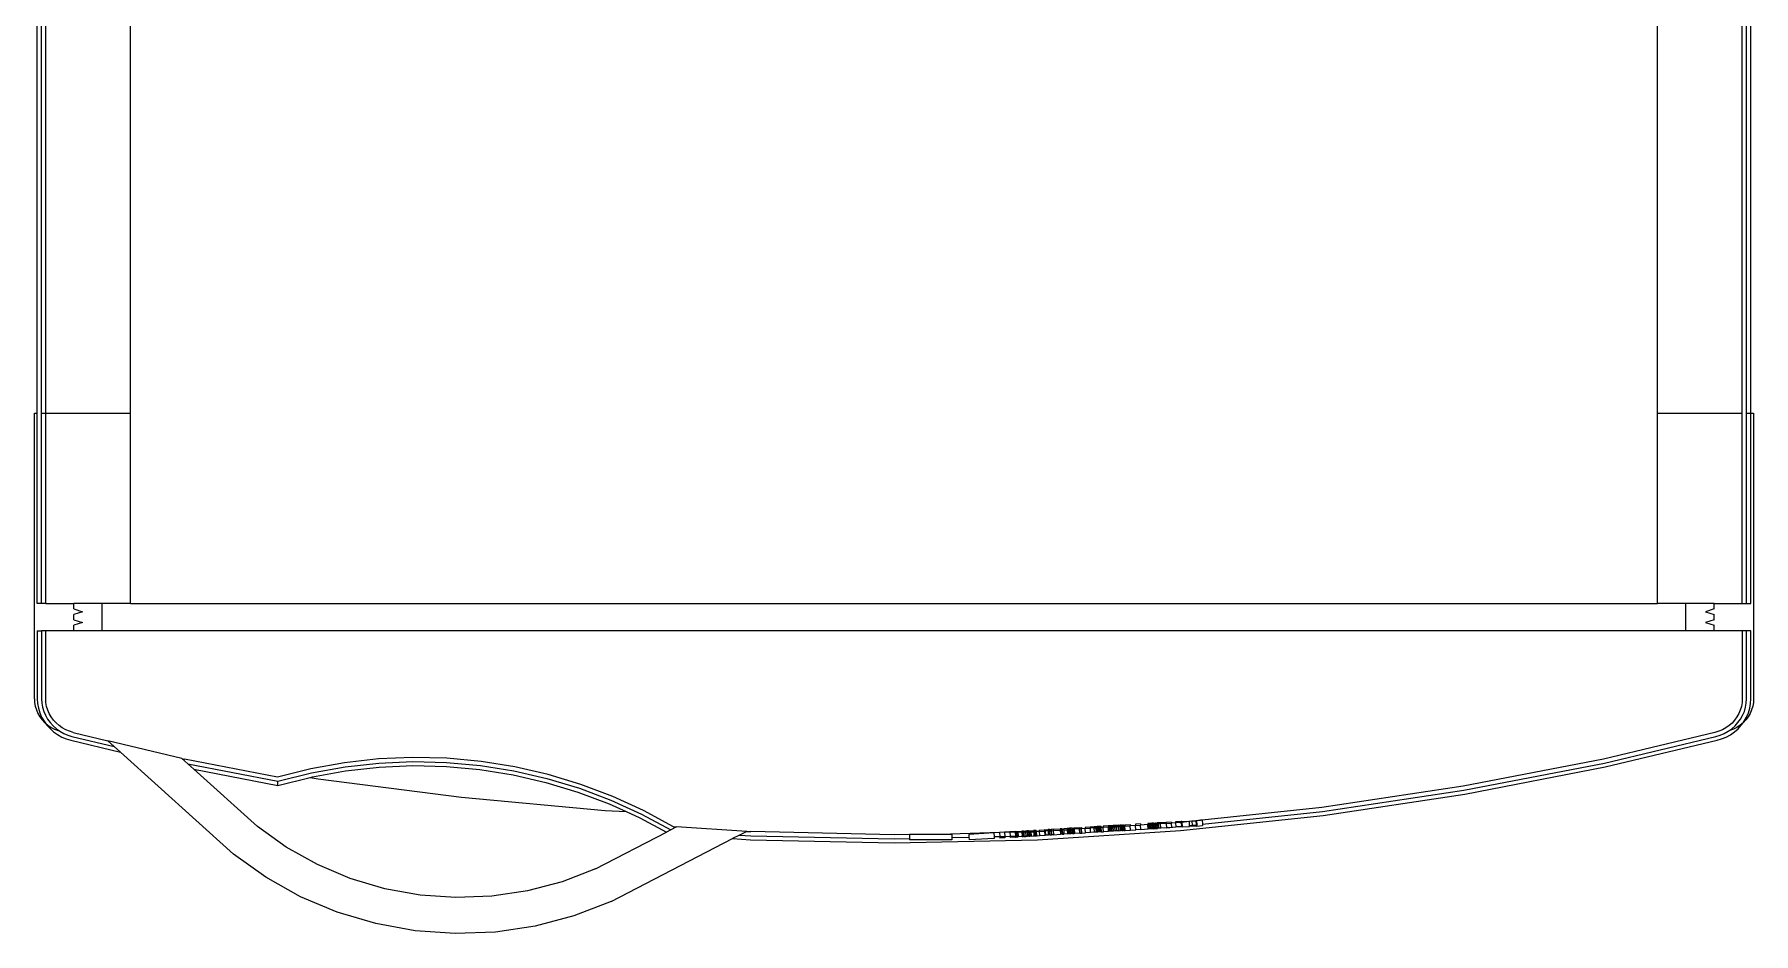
# Model space of a CAD drawing. Header units: metres. Extents: x 54.3 to 102.1, y 17 to 45.8.
# Drawn here: x 58.559 to 59.192, y 38.672 to 39.003 of the extents above; entities that cross this region are included whole.
import ezdxf

# ---------------------------------------------------------------- set-up
doc = ezdxf.new("R2010")
doc.units = ezdxf.units.M

msp = doc.modelspace()

# ---------------------------------------------------------------- linework, layer by layer
for p, q in [((58.56039, 38.86355), (58.56039, 39.28355)), ((58.56195, 38.86355), (58.56195, 39.28355)), ((58.56351, 38.86355), (58.56351, 39.28355)), ((59.18751, 38.86355), (59.18751, 39.28355)), ((59.18907, 38.86355), (59.18907, 39.28355)), ((59.19063, 38.86355), (59.19063, 39.28355)), ((58.59471, 38.86355), (58.59471, 39.19313)), ((59.15631, 38.86355), (59.15631, 39.19313)), ((58.55935, 38.86355), (58.56039, 38.86355)), ((58.55935, 38.75855), (58.55935, 38.86355)), ((58.56039, 38.79355), (58.56039, 38.86355)), ((58.56195, 38.86355), (58.56351, 38.86355)), ((58.56195, 38.79355), (58.56195, 38.86355)), ((58.56351, 38.86355), (58.59471, 38.86355)), ((58.56351, 38.79355), (58.56351, 38.86355)), ((58.59471, 38.79355), (58.59471, 38.86355)), ((59.15631, 38.86355), (59.18751, 38.86355)), ((59.15631, 38.79355), (59.15631, 38.86355)), ((59.18751, 38.79355), (59.18751, 38.86355)), ((59.18907, 38.86355), (59.19063, 38.86355)), ((59.18907, 38.79355), (59.18907, 38.86355)), ((59.19063, 38.86355), (59.19167, 38.86355)), ((59.19063, 38.79355), (59.19063, 38.86355)), ((59.19167, 38.86355), (59.19167, 38.75855)), ((58.56195, 38.79355), (58.56039, 38.79355)), ((58.56351, 38.79355), (58.56195, 38.79355)), ((58.56351, 38.79355), (58.57391, 38.79355)), ((58.57391, 38.79155), (58.57391, 38.79355)), ((58.58431, 38.79355), (58.57391, 38.79355)), ((58.59471, 38.79355), (58.58431, 38.79355)), ((58.58431, 38.78355), (58.58431, 38.79355)), ((58.59471, 38.79355), (59.15631, 38.79355)), ((59.16671, 38.79355), (59.15631, 38.79355)), ((59.16671, 38.78355), (59.16671, 38.79355)), ((59.17711, 38.79355), (59.16671, 38.79355)), ((59.17711, 38.79155), (59.17711, 38.79355)), ((59.17711, 38.79355), (59.18751, 38.79355)), ((59.18751, 38.79355), (59.18907, 38.79355)), ((59.18907, 38.79355), (59.19063, 38.79355)), ((58.57391, 38.79155), (58.57703, 38.79055)), ((58.57703, 38.79055), (58.57391, 38.78955)), ((58.57391, 38.78755), (58.57391, 38.78955)), ((58.57391, 38.78755), (58.57703, 38.78655)), ((58.57703, 38.78655), (58.57391, 38.78555)), ((59.17711, 38.79155), (59.17399, 38.79055)), ((59.17399, 38.79055), (59.17711, 38.78955)), ((59.17711, 38.78755), (59.17399, 38.78655)), ((59.17399, 38.78655), (59.17711, 38.78555)), ((59.17711, 38.78755), (59.17711, 38.78955)), ((58.56039, 38.78355), (58.56039, 38.75845)), ((58.56039, 38.78355), (58.56195, 38.78355)), ((58.56195, 38.78355), (58.56195, 38.7585)), ((58.56351, 38.78355), (58.56195, 38.78355)), ((58.56351, 38.75855), (58.56351, 38.78355)), ((58.57391, 38.78355), (58.56351, 38.78355)), ((58.57391, 38.78355), (58.57391, 38.78555)), ((58.58431, 38.78355), (58.57391, 38.78355)), ((59.16671, 38.78355), (58.58431, 38.78355)), ((59.17711, 38.78355), (59.16671, 38.78355)), ((59.17711, 38.78355), (59.17711, 38.78555)), ((59.18751, 38.78355), (59.17711, 38.78355)), ((59.18751, 38.78355), (59.18751, 38.75855)), ((59.18907, 38.78355), (59.18751, 38.78355)), ((59.18907, 38.75851), (59.18907, 38.78355)), ((59.19063, 38.78355), (59.18907, 38.78355)), ((59.19063, 38.75846), (59.19063, 38.78355)), ((58.55935, 38.75855), (58.55943, 38.75715)), ((58.55943, 38.75715), (58.55968, 38.75577)), ((58.55968, 38.75577), (58.56008, 38.75442)), ((58.56039, 38.75845), (58.56051, 38.75678)), ((58.56051, 38.75678), (58.56082, 38.75507)), ((58.56082, 38.75507), (58.56133, 38.7534)), ((58.56195, 38.7585), (58.56206, 38.75696)), ((58.56206, 38.75696), (58.56234, 38.75541)), ((58.56234, 38.75541), (58.5628, 38.7539)), ((58.56361, 38.75714), (58.56351, 38.75855)), ((58.56386, 38.75575), (58.56361, 38.75714)), ((58.56427, 38.7544), (58.56386, 38.75575)), ((59.18718, 38.75574), (59.18678, 38.75438)), ((59.18743, 38.75714), (59.18718, 38.75574)), ((59.18751, 38.75855), (59.18743, 38.75714)), ((59.18826, 38.75389), (59.18871, 38.75541)), ((59.18871, 38.75541), (59.18898, 38.75697)), ((59.18898, 38.75697), (59.18907, 38.75851)), ((59.18974, 38.7534), (59.19023, 38.75508)), ((59.19023, 38.75508), (59.19053, 38.7568)), ((59.19053, 38.7568), (59.19063, 38.75846)), ((59.19134, 38.75577), (59.19093, 38.75442)), ((59.19159, 38.75715), (59.19134, 38.75577)), ((59.19167, 38.75855), (59.19159, 38.75715)), ((58.56008, 38.75442), (58.56065, 38.75313)), ((58.56065, 38.75313), (58.56136, 38.75191)), ((58.56133, 38.7534), (58.56202, 38.7518)), ((58.56136, 38.75191), (58.56221, 38.75077)), ((58.56202, 38.7518), (58.56289, 38.75028)), ((58.56221, 38.75077), (58.56319, 38.74974)), ((58.5628, 38.7539), (58.56343, 38.75245)), ((58.56289, 38.75028), (58.56342, 38.74954)), ((58.56319, 38.74974), (58.56342, 38.74954)), ((58.56342, 38.74954), (58.56392, 38.74886)), ((58.56342, 38.74954), (58.56428, 38.74881)), ((58.56343, 38.75245), (58.56421, 38.75107)), ((58.56392, 38.74886), (58.56511, 38.74755)), ((58.56421, 38.75107), (58.56515, 38.74978)), ((58.56484, 38.7531), (58.56427, 38.7544)), ((58.56428, 38.74881), (58.56548, 38.74801)), ((58.56554, 38.75186), (58.56484, 38.7531)), ((58.56515, 38.74978), (58.56622, 38.7486)), ((58.56638, 38.75071), (58.56554, 38.75186)), ((58.56622, 38.7486), (58.56743, 38.74753)), ((58.56734, 38.74965), (58.56638, 38.75071)), ((58.56842, 38.74869), (58.56734, 38.74965)), ((58.5696, 38.74785), (58.56842, 38.74869)), ((59.18263, 38.74865), (59.18144, 38.74782)), ((59.18372, 38.74961), (59.18263, 38.74865)), ((59.18468, 38.75067), (59.18372, 38.74961)), ((59.18553, 38.75183), (59.18468, 38.75067)), ((59.18483, 38.74856), (59.18592, 38.74975)), ((59.18623, 38.75307), (59.18553, 38.75183)), ((59.18673, 38.74881), (59.18554, 38.74801)), ((59.18592, 38.74975), (59.18685, 38.75104)), ((59.18595, 38.74751), (59.18715, 38.74882)), ((59.18678, 38.75438), (59.18623, 38.75307)), ((59.18778, 38.7497), (59.18673, 38.74881)), ((59.18685, 38.75104), (59.18764, 38.75243)), ((59.18715, 38.74882), (59.18778, 38.7497)), ((59.18764, 38.75243), (59.18826, 38.75389)), ((59.18783, 38.74974), (59.18778, 38.7497)), ((59.18881, 38.75077), (59.18783, 38.74974)), ((59.18783, 38.74974), (59.18818, 38.75025)), ((59.18818, 38.75025), (59.18905, 38.75179)), ((59.18966, 38.75191), (59.18881, 38.75077)), ((59.18905, 38.75179), (59.18974, 38.7534)), ((59.19037, 38.75313), (59.18966, 38.75191)), ((59.19093, 38.75442), (59.19037, 38.75313)), ((58.56511, 38.74755), (58.56643, 38.74637)), ((58.56548, 38.74801), (58.56676, 38.74735)), ((58.56643, 38.74637), (58.56788, 38.74534)), ((58.56676, 38.74735), (58.56811, 38.74683)), ((58.56743, 38.74753), (58.5686, 38.7467)), ((58.56788, 38.74534), (58.56944, 38.74447)), ((58.56811, 38.74683), (58.5686, 38.7467)), ((58.5686, 38.7467), (58.56874, 38.7466)), ((58.56874, 38.7466), (58.57016, 38.74581)), ((58.56944, 38.74447), (58.57109, 38.74377)), ((58.57087, 38.74715), (58.5696, 38.74785)), ((58.57016, 38.74581), (58.57165, 38.74517)), ((58.57221, 38.74657), (58.57087, 38.74715)), ((58.57109, 38.74377), (58.57275, 38.74325)), ((58.57165, 38.74517), (58.57318, 38.7447)), ((58.5736, 38.74614), (58.57221, 38.74657)), ((58.57275, 38.74325), (58.59101, 38.7389)), ((58.57318, 38.7447), (58.58868, 38.741)), ((58.5736, 38.74614), (58.58635, 38.7431)), ((58.58868, 38.741), (58.58635, 38.7431)), ((58.61362, 38.7366), (58.58635, 38.7431)), ((59.17741, 38.74614), (59.13644, 38.73638)), ((59.13679, 38.73491), (59.17783, 38.7447)), ((59.13713, 38.73345), (59.17825, 38.74325)), ((59.17882, 38.74656), (59.17741, 38.74614)), ((59.17783, 38.7447), (59.17936, 38.74515)), ((59.17825, 38.74325), (59.1799, 38.74374)), ((59.18017, 38.74712), (59.17882, 38.74656)), ((59.17936, 38.74515), (59.18087, 38.74578)), ((59.1799, 38.74374), (59.18157, 38.74443)), ((59.18144, 38.74782), (59.18017, 38.74712)), ((59.18087, 38.74578), (59.18229, 38.74656)), ((59.18157, 38.74443), (59.18314, 38.7453)), ((59.18229, 38.74656), (59.18255, 38.74674)), ((59.18255, 38.74674), (59.18362, 38.74749)), ((59.1829, 38.74683), (59.18255, 38.74674)), ((59.18425, 38.74735), (59.1829, 38.74683)), ((59.18314, 38.7453), (59.18461, 38.74633)), ((59.18362, 38.74749), (59.18483, 38.74856)), ((59.18554, 38.74801), (59.18425, 38.74735)), ((59.18461, 38.74633), (59.18595, 38.74751)), ((58.59101, 38.7389), (58.58868, 38.741)), ((58.63257, 38.70139), (58.59101, 38.7389)), ((58.61362, 38.7366), (58.61457, 38.73638)), ((58.61584, 38.7346), (58.61362, 38.7366)), ((58.64879, 38.72975), (58.61457, 38.73638)), ((58.68588, 38.7364), (58.67337, 38.73501)), ((58.69847, 38.73694), (58.68588, 38.7364)), ((58.71106, 38.73664), (58.69847, 38.73694)), ((58.72361, 38.73549), (58.71106, 38.73664)), ((59.13644, 38.73638), (59.08487, 38.72638)), ((58.61584, 38.7346), (58.64883, 38.72821)), ((58.618, 38.73265), (58.61584, 38.7346)), ((58.618, 38.73265), (58.64888, 38.72667)), ((58.6414, 38.71154), (58.618, 38.73265)), ((58.66098, 38.73279), (58.64879, 38.72975)), ((58.64883, 38.72821), (58.66132, 38.73133)), ((58.64888, 38.72667), (58.66075, 38.72963)), ((58.66075, 38.72963), (58.66166, 38.72986)), ((58.66075, 38.72963), (58.6637, 38.72914)), ((58.67337, 38.73501), (58.66098, 38.73279)), ((58.66132, 38.73133), (58.6736, 38.73353)), ((58.66166, 38.72986), (58.67383, 38.73204)), ((58.6736, 38.73353), (58.68601, 38.7349)), ((58.67383, 38.73204), (58.68613, 38.7334)), ((58.68601, 38.7349), (58.69848, 38.73544)), ((58.68613, 38.7334), (58.6985, 38.73394)), ((58.69848, 38.73544), (58.71097, 38.73514)), ((58.6985, 38.73394), (58.71088, 38.73364)), ((58.71088, 38.73364), (58.7232, 38.73251)), ((58.71097, 38.73514), (58.7234, 38.734)), ((58.7232, 38.73251), (58.73542, 38.73056)), ((58.7234, 38.734), (58.73572, 38.73203)), ((58.73603, 38.7335), (58.72361, 38.73549)), ((58.73542, 38.73056), (58.74746, 38.7278)), ((58.73572, 38.73203), (58.74787, 38.72924)), ((58.74829, 38.73069), (58.73603, 38.7335)), ((58.76031, 38.72706), (58.74829, 38.73069)), ((59.08514, 38.72491), (59.13679, 38.73491)), ((59.08542, 38.72343), (59.13713, 38.73345)), ((58.64888, 38.72667), (58.64883, 38.72821)), ((58.6637, 38.72914), (58.71638, 38.72233)), ((58.74746, 38.7278), (58.75927, 38.72423)), ((58.74787, 38.72924), (58.75979, 38.72565)), ((58.75927, 38.72423), (58.7708, 38.71988)), ((58.75979, 38.72565), (58.77142, 38.72126)), ((58.77204, 38.72264), (58.76031, 38.72706)), ((59.08487, 38.72638), (59.03289, 38.71859)), ((59.03309, 38.7171), (59.08514, 38.72491)), ((59.0333, 38.71562), (59.08542, 38.72343)), ((58.71638, 38.72233), (58.7693, 38.71745)), ((58.7693, 38.71745), (58.77705, 38.71702)), ((58.7708, 38.71988), (58.77705, 38.71702)), ((58.77142, 38.72126), (58.7827, 38.7161)), ((58.78341, 38.71744), (58.77204, 38.72264)), ((58.77705, 38.71702), (58.78198, 38.71477)), ((58.79439, 38.71149), (58.78341, 38.71744)), ((59.03289, 38.71859), (58.98887, 38.71387)), ((58.98897, 38.7124), (59.03309, 38.7171)), ((58.65201, 38.70394), (58.6414, 38.71154)), ((58.78198, 38.71477), (58.79178, 38.70946)), ((58.7827, 38.7161), (58.7934, 38.7103)), ((58.79555, 38.71141), (58.7934, 38.7103)), ((58.79439, 38.71149), (58.79555, 38.71141)), ((58.82133, 38.70977), (58.79555, 38.71141)), ((58.93402, 38.71052), (58.93663, 38.71068)), ((58.93671, 38.71069), (58.93663, 38.71068)), ((58.93663, 38.71068), (58.93667, 38.71021)), ((58.93722, 38.71072), (58.93671, 38.71069)), ((58.93671, 38.71069), (58.93674, 38.71022)), ((58.93733, 38.71072), (58.93722, 38.71072)), ((58.93722, 38.71072), (58.93725, 38.71025)), ((58.93733, 38.71072), (58.93736, 38.71026)), ((58.93915, 38.71083), (58.93789, 38.71076)), ((58.93789, 38.71076), (58.93792, 38.71029)), ((58.9392, 38.71084), (58.93915, 38.71083)), ((58.93915, 38.71083), (58.93918, 38.71037)), ((58.93936, 38.71085), (58.9392, 38.71084)), ((58.9392, 38.71084), (58.93923, 38.71038)), ((58.93963, 38.71086), (58.93936, 38.71085)), ((58.93936, 38.71085), (58.93939, 38.71039)), ((58.94001, 38.71089), (58.93963, 38.71086)), ((58.93963, 38.71086), (58.93966, 38.7104)), ((58.94047, 38.71092), (58.94001, 38.71089)), ((58.94001, 38.71089), (58.94004, 38.71043)), ((58.94103, 38.71095), (58.94047, 38.71092)), ((58.94047, 38.71092), (58.94051, 38.71046)), ((58.94103, 38.71095), (58.94128, 38.71096)), ((58.94103, 38.71095), (58.94106, 38.71049)), ((58.94128, 38.71096), (58.9415, 38.71098)), ((58.94128, 38.71096), (58.94131, 38.71051)), ((58.9415, 38.71098), (58.94167, 38.71099)), ((58.9415, 38.71098), (58.94153, 38.71052)), ((58.94182, 38.711), (58.94167, 38.71099)), ((58.94167, 38.71099), (58.9417, 38.71053)), ((58.94373, 38.71111), (58.94182, 38.711)), ((58.94182, 38.711), (58.94185, 38.71054)), ((58.94376, 38.71066), (58.94185, 38.71054)), ((58.94373, 38.71111), (58.94435, 38.71115)), ((58.94373, 38.71111), (58.94376, 38.71066)), ((58.94438, 38.7107), (58.94376, 38.71066)), ((58.94387, 38.70912), (58.94376, 38.71066)), ((58.94435, 38.71115), (58.94446, 38.71116)), ((58.94435, 38.71115), (58.94438, 38.7107)), ((58.94449, 38.71071), (58.94438, 38.7107)), ((58.94448, 38.70916), (58.94438, 38.7107)), ((58.94446, 38.71116), (58.94449, 38.71071)), ((58.94587, 38.7108), (58.94449, 38.71071)), ((58.94459, 38.70916), (58.94449, 38.71071)), ((58.94771, 38.71136), (58.94584, 38.71124)), ((58.94584, 38.71124), (58.94587, 38.7108)), ((58.94587, 38.7108), (58.94774, 38.71092)), ((58.94597, 38.70925), (58.94587, 38.7108)), ((58.94912, 38.71144), (58.94771, 38.71136)), ((58.94771, 38.71136), (58.94774, 38.71092)), ((58.94915, 38.71101), (58.94774, 38.71092)), ((58.94784, 38.70936), (58.94774, 38.71092)), ((58.94987, 38.71149), (58.94912, 38.71144)), ((58.94912, 38.71144), (58.94915, 38.71101)), ((58.94915, 38.71101), (58.9499, 38.71106)), ((58.94925, 38.70945), (58.94915, 38.71101)), ((58.95024, 38.71151), (58.94987, 38.71149)), ((58.94987, 38.71149), (58.9499, 38.71106)), ((58.9499, 38.71106), (58.95027, 38.71108)), ((58.95, 38.70949), (58.9499, 38.71106)), ((58.95062, 38.71153), (58.95024, 38.71151)), ((58.95024, 38.71151), (58.95027, 38.71108)), ((58.95027, 38.71108), (58.95065, 38.7111)), ((58.95038, 38.70952), (58.95027, 38.71108)), ((58.95097, 38.71156), (58.95062, 38.71153)), ((58.95062, 38.71153), (58.95065, 38.7111)), ((58.95065, 38.7111), (58.951, 38.71113)), ((58.95075, 38.70954), (58.95065, 38.7111)), ((58.95118, 38.71157), (58.95097, 38.71156)), ((58.95097, 38.71156), (58.951, 38.71113)), ((58.951, 38.71113), (58.95121, 38.71114)), ((58.9511, 38.70956), (58.951, 38.71113)), ((58.9514, 38.71158), (58.95118, 38.71157)), ((58.95118, 38.71157), (58.95121, 38.71114)), ((58.95121, 38.71114), (58.95143, 38.71115)), ((58.95132, 38.70957), (58.95121, 38.71114)), ((58.95163, 38.7116), (58.9514, 38.71158)), ((58.9514, 38.71158), (58.95143, 38.71115)), ((58.95143, 38.71115), (58.95166, 38.71117)), ((58.95154, 38.70959), (58.95143, 38.71115)), ((58.95173, 38.7116), (58.95163, 38.7116)), ((58.95163, 38.7116), (58.95166, 38.71117)), ((58.95166, 38.71117), (58.95175, 38.71117)), ((58.95176, 38.7096), (58.95166, 38.71117)), ((58.95173, 38.7116), (58.95175, 38.71117)), ((58.95242, 38.71122), (58.95175, 38.71117)), ((58.95186, 38.70961), (58.95175, 38.71117)), ((58.95432, 38.71176), (58.95239, 38.71164)), ((58.95239, 38.71164), (58.95242, 38.71122)), ((58.95435, 38.71134), (58.95242, 38.71122)), ((58.95252, 38.70965), (58.95242, 38.71122)), ((58.95477, 38.71179), (58.95432, 38.71176)), ((58.95432, 38.71176), (58.95435, 38.71134)), ((58.95479, 38.71137), (58.95435, 38.71134)), ((58.95435, 38.71134), (58.95455, 38.71135)), ((58.95455, 38.71135), (58.95435, 38.71134)), ((58.95445, 38.70976), (58.95435, 38.71134)), ((58.95455, 38.71135), (58.95479, 38.71137)), ((58.95479, 38.71137), (58.95455, 38.71135)), ((58.95511, 38.71181), (58.95477, 38.71179)), ((58.95477, 38.71179), (58.95479, 38.71137)), ((58.95479, 38.71137), (58.95514, 38.71139)), ((58.95479, 38.71137), (58.95514, 38.71139)), ((58.95514, 38.71139), (58.95479, 38.71137)), ((58.9549, 38.70979), (58.95479, 38.71137)), ((58.95555, 38.71184), (58.95511, 38.71181)), ((58.95511, 38.71181), (58.95514, 38.71139)), ((58.95558, 38.71142), (58.95514, 38.71139)), ((58.95514, 38.71139), (58.95558, 38.71142)), ((58.95558, 38.71142), (58.95514, 38.71139)), ((58.95524, 38.70981), (58.95514, 38.71139)), ((58.95607, 38.71187), (58.95555, 38.71184)), ((58.95555, 38.71184), (58.95558, 38.71142)), ((58.95558, 38.71142), (58.9561, 38.71145)), ((58.95558, 38.71142), (58.9561, 38.71145)), ((58.9561, 38.71145), (58.95558, 38.71142)), ((58.95568, 38.70984), (58.95558, 38.71142)), ((58.95667, 38.7119), (58.95607, 38.71187)), ((58.95607, 38.71187), (58.9561, 38.71145)), ((58.9567, 38.71149), (58.9561, 38.71145)), ((58.9561, 38.71145), (58.9567, 38.71149)), ((58.9567, 38.71149), (58.9561, 38.71145)), ((58.9562, 38.70987), (58.9561, 38.71145)), ((58.95736, 38.71195), (58.95667, 38.7119)), ((58.95667, 38.7119), (58.9567, 38.71149)), ((58.95739, 38.71153), (58.9567, 38.71149)), ((58.9567, 38.71149), (58.95739, 38.71153)), ((58.95739, 38.71153), (58.9567, 38.71149)), ((58.95681, 38.70991), (58.9567, 38.71149)), ((58.95805, 38.71199), (58.95736, 38.71195)), ((58.95736, 38.71195), (58.95739, 38.71153)), ((58.95739, 38.71153), (58.95807, 38.71158)), ((58.95739, 38.71153), (58.95807, 38.71158)), ((58.95807, 38.71158), (58.95739, 38.71153)), ((58.9575, 38.70995), (58.95739, 38.71153)), ((58.95805, 38.71199), (58.95865, 38.71202)), ((58.95805, 38.71199), (58.95807, 38.71158)), ((58.95807, 38.71158), (58.95868, 38.71162)), ((58.95807, 38.71158), (58.95868, 38.71162)), ((58.95867, 38.71162), (58.95807, 38.71158)), ((58.95818, 38.70999), (58.95807, 38.71158)), ((58.95917, 38.71206), (58.95865, 38.71202)), ((58.95865, 38.71202), (58.95868, 38.71162)), ((58.95919, 38.71165), (58.95867, 38.71162)), ((58.95868, 38.71162), (58.95919, 38.71165)), ((58.95868, 38.71162), (58.95919, 38.71165)), ((58.95878, 38.71003), (58.95868, 38.71162)), ((58.95917, 38.71206), (58.9596, 38.71208)), ((58.95917, 38.71206), (58.95919, 38.71165)), ((58.95919, 38.71165), (58.95963, 38.71168)), ((58.95919, 38.71165), (58.95963, 38.71168)), ((58.95962, 38.71168), (58.95919, 38.71165)), ((58.9593, 38.71006), (58.95919, 38.71165)), ((58.95994, 38.7121), (58.9596, 38.71208)), ((58.9596, 38.71208), (58.95963, 38.71168)), ((58.95997, 38.7117), (58.95962, 38.71168)), ((58.95963, 38.71168), (58.95997, 38.7117)), ((58.95963, 38.71168), (58.95997, 38.7117)), ((58.95973, 38.71009), (58.95963, 38.71168)), ((58.95994, 38.7121), (58.96039, 38.71213)), ((58.95994, 38.7121), (58.95997, 38.7117)), ((58.96041, 38.71173), (58.95997, 38.7117)), ((58.95997, 38.7117), (58.96022, 38.71171)), ((58.96021, 38.71171), (58.95997, 38.7117)), ((58.96008, 38.71011), (58.95997, 38.7117)), ((58.96041, 38.71173), (58.96021, 38.71171)), ((58.96022, 38.71171), (58.96041, 38.71173)), ((58.96039, 38.71213), (58.96231, 38.71225)), ((58.96039, 38.71213), (58.96041, 38.71173)), ((58.96041, 38.71173), (58.96234, 38.71185)), ((58.96052, 38.71014), (58.96041, 38.71173)), ((58.96231, 38.71225), (58.96234, 38.71185)), ((58.9643, 38.71197), (58.96234, 38.71185)), ((58.96245, 38.71025), (58.96234, 38.71185)), ((58.96614, 38.71248), (58.96427, 38.71237)), ((58.96427, 38.71237), (58.9643, 38.71197)), ((58.9643, 38.71197), (58.96617, 38.71209)), ((58.9644, 38.71037), (58.9643, 38.71197)), ((58.96614, 38.71248), (58.96617, 38.71209)), ((58.96883, 38.71226), (58.96617, 38.71209)), ((58.96627, 38.71049), (58.96617, 38.71209)), ((58.96627, 38.71049), (58.96894, 38.71065)), ((58.96907, 38.71266), (58.96881, 38.71265)), ((58.96881, 38.71265), (58.96883, 38.71226)), ((58.96909, 38.71228), (58.96883, 38.71226)), ((58.96894, 38.71065), (58.96883, 38.71226)), ((58.9692, 38.71067), (58.96894, 38.71065)), ((58.96939, 38.71268), (58.96907, 38.71266)), ((58.96907, 38.71266), (58.96909, 38.71228)), ((58.96909, 38.71228), (58.96941, 38.7123)), ((58.9692, 38.71067), (58.96909, 38.71228)), ((58.96952, 38.71068), (58.9692, 38.71067)), ((58.96981, 38.71271), (58.96939, 38.71268)), ((58.96939, 38.71268), (58.96941, 38.7123)), ((58.96941, 38.7123), (58.96984, 38.71233)), ((58.96952, 38.71068), (58.96941, 38.7123)), ((58.96994, 38.71071), (58.96952, 38.71068)), ((58.97033, 38.71274), (58.96981, 38.71271)), ((58.96981, 38.71271), (58.96984, 38.71233)), ((58.96984, 38.71233), (58.97035, 38.71236)), ((58.96994, 38.71071), (58.96984, 38.71233)), ((58.97046, 38.71074), (58.96994, 38.71071)), ((58.97068, 38.71276), (58.97033, 38.71274)), ((58.97033, 38.71274), (58.97035, 38.71236)), ((58.97035, 38.71236), (58.9707, 38.71238)), ((58.97046, 38.71074), (58.97035, 38.71236)), ((58.97081, 38.71076), (58.97046, 38.71074)), ((58.97068, 38.71276), (58.97093, 38.71277)), ((58.97068, 38.71276), (58.9707, 38.71238)), ((58.9707, 38.71238), (58.97095, 38.7124)), ((58.97081, 38.71076), (58.9707, 38.71238)), ((58.97081, 38.71076), (58.97106, 38.71078)), ((58.97103, 38.71278), (58.97093, 38.71277)), ((58.97093, 38.71277), (58.97095, 38.7124)), ((58.97095, 38.7124), (58.97106, 38.71241)), ((58.97106, 38.71078), (58.97095, 38.7124)), ((58.97103, 38.71278), (58.9713, 38.7128)), ((58.97103, 38.71278), (58.97106, 38.71241)), ((58.97133, 38.71242), (58.97106, 38.71241)), ((58.97116, 38.71079), (58.97106, 38.71241)), ((58.97116, 38.71079), (58.97106, 38.71078)), ((58.97116, 38.71079), (58.97143, 38.7108)), ((58.9713, 38.7128), (58.97159, 38.71282)), ((58.9713, 38.7128), (58.97133, 38.71242)), ((58.97162, 38.71244), (58.97133, 38.71242)), ((58.97143, 38.7108), (58.97133, 38.71242)), ((58.97143, 38.7108), (58.97172, 38.71082)), ((58.97165, 38.71282), (58.97159, 38.71282)), ((58.97159, 38.71282), (58.97162, 38.71244)), ((58.97162, 38.71244), (58.97168, 38.71245)), ((58.97172, 38.71082), (58.97162, 38.71244)), ((58.97165, 38.71282), (58.97213, 38.71285)), ((58.97165, 38.71282), (58.97168, 38.71245)), ((58.97216, 38.71248), (58.97168, 38.71245)), ((58.97179, 38.71082), (58.97168, 38.71245)), ((58.97179, 38.71082), (58.97172, 38.71082)), ((58.97179, 38.71082), (58.97226, 38.71085)), ((58.97213, 38.71285), (58.9723, 38.71286)), ((58.97213, 38.71285), (58.97216, 38.71248)), ((58.97232, 38.71249), (58.97216, 38.71248)), ((58.97226, 38.71085), (58.97216, 38.71248)), ((58.97226, 38.71085), (58.97243, 38.71086)), ((58.97278, 38.71289), (58.9723, 38.71286)), ((58.9723, 38.71286), (58.97232, 38.71249)), ((58.97232, 38.71249), (58.97281, 38.71252)), ((58.97243, 38.71086), (58.97232, 38.71249)), ((58.97291, 38.71089), (58.97243, 38.71086)), ((58.97349, 38.71293), (58.97278, 38.71289)), ((58.97278, 38.71289), (58.97281, 38.71252)), ((58.97352, 38.71256), (58.97281, 38.71252)), ((58.97291, 38.71089), (58.97281, 38.71252)), ((58.97362, 38.71094), (58.97291, 38.71089)), ((58.97567, 38.71306), (58.97349, 38.71293)), ((58.97349, 38.71293), (58.97352, 38.71256)), ((58.97569, 38.7127), (58.97352, 38.71256)), ((58.97362, 38.71094), (58.97352, 38.71256)), ((58.9758, 38.71107), (58.97362, 38.71094)), ((58.97753, 38.71318), (58.97567, 38.71306)), ((58.97567, 38.71306), (58.97569, 38.7127)), ((58.97569, 38.7127), (58.97756, 38.71282)), ((58.9758, 38.71107), (58.97569, 38.7127)), ((58.9758, 38.71107), (58.97911, 38.71142)), ((58.97767, 38.71118), (58.9758, 38.71107)), ((58.97753, 38.71318), (58.97756, 38.71282)), ((58.97901, 38.71291), (58.97756, 38.71282)), ((58.97767, 38.71118), (58.97756, 38.71282)), ((58.97903, 38.71327), (58.97899, 38.71327)), ((58.97899, 38.71327), (58.97901, 38.71291)), ((58.97903, 38.71327), (58.97901, 38.71291)), ((58.9806, 38.71302), (58.97901, 38.71291)), ((58.97901, 38.71291), (58.97911, 38.71142)), ((58.9811, 38.7134), (58.97903, 38.71327)), ((58.98074, 38.71152), (58.97911, 38.71142)), ((58.97911, 38.71142), (58.97912, 38.71127)), ((58.97911, 38.71142), (58.97916, 38.71127)), ((58.97916, 38.71127), (58.97912, 38.71127)), ((58.98124, 38.7114), (58.97916, 38.71127)), ((58.9806, 38.71302), (58.98113, 38.71307)), ((58.98074, 38.71152), (58.98122, 38.71157)), ((58.98087, 38.71003), (59.0333, 38.71562)), ((58.98132, 38.71341), (58.9811, 38.7134)), ((58.9811, 38.7134), (58.98113, 38.71307)), ((58.98113, 38.71307), (58.98134, 38.71309)), ((58.98113, 38.71307), (58.98122, 38.71157)), ((58.98122, 38.71157), (58.98144, 38.7116)), ((58.98122, 38.71157), (58.98124, 38.7114)), ((58.98145, 38.71141), (58.98124, 38.7114)), ((58.98132, 38.71341), (58.984, 38.71357)), ((58.98132, 38.71341), (58.98134, 38.71309)), ((58.98401, 38.71338), (58.98134, 38.71309)), ((58.98134, 38.71309), (58.98144, 38.7116)), ((58.98144, 38.7116), (58.98145, 38.71141)), ((58.98145, 38.71141), (58.98413, 38.71158)), ((58.984, 38.71357), (58.98503, 38.71364)), ((58.984, 38.71357), (58.98401, 38.71338)), ((58.98504, 38.71349), (58.98401, 38.71338)), ((58.98401, 38.71338), (58.98411, 38.71188)), ((58.98411, 38.71188), (58.98514, 38.71199)), ((58.98411, 38.71188), (58.98413, 38.71158)), ((58.98516, 38.71164), (58.98413, 38.71158)), ((58.98503, 38.71364), (58.98657, 38.71373)), ((58.98503, 38.71364), (58.98504, 38.71349)), ((58.98504, 38.71349), (58.98658, 38.71365)), ((58.98504, 38.71349), (58.98514, 38.71199)), ((58.98514, 38.71199), (58.98668, 38.71215)), ((58.98514, 38.71199), (58.98516, 38.71164)), ((58.9867, 38.71173), (58.98516, 38.71164)), ((58.98657, 38.71373), (58.98674, 38.71374)), ((58.98657, 38.71373), (58.98658, 38.71365)), ((58.98658, 38.71365), (58.98675, 38.71367)), ((58.98658, 38.71365), (58.98668, 38.71215)), ((58.98668, 38.71215), (58.98684, 38.71217)), ((58.98668, 38.71215), (58.9867, 38.71173)), ((58.98687, 38.71174), (58.9867, 38.71173)), ((58.98674, 38.71374), (58.98829, 38.71384)), ((58.98674, 38.71374), (58.98675, 38.71367)), ((58.98829, 38.71384), (58.98675, 38.71367)), ((58.98675, 38.71367), (58.98684, 38.71217)), ((58.98684, 38.71217), (58.98687, 38.71174)), ((58.98687, 38.71174), (58.989, 38.71187)), ((58.98887, 38.71387), (58.98829, 38.71384)), ((58.98887, 38.71387), (58.98897, 38.7124)), ((58.98897, 38.7124), (58.989, 38.71187)), ((58.76571, 38.69595), (58.79178, 38.70946)), ((58.77154, 38.68397), (58.81616, 38.70709)), ((58.7934, 38.7103), (58.79178, 38.70946)), ((58.81874, 38.70843), (58.81616, 38.70709)), ((58.81616, 38.70709), (58.82277, 38.70667)), ((58.82133, 38.70977), (58.81874, 38.70843)), ((58.81874, 38.70843), (58.82284, 38.70817)), ((58.82133, 38.70977), (58.82291, 38.70966)), ((58.82277, 38.70667), (58.87551, 38.70555)), ((58.82284, 38.70817), (58.87551, 38.70705)), ((58.87551, 38.70855), (58.82291, 38.70966)), ((58.88115, 38.70863), (58.87551, 38.70855)), ((58.87551, 38.70705), (58.88115, 38.70717)), ((58.87551, 38.70555), (58.92824, 38.70667)), ((58.88115, 38.70863), (58.88115, 38.70717)), ((58.89259, 38.70863), (58.88115, 38.70863)), ((58.88115, 38.70717), (58.88115, 38.70663)), ((58.89675, 38.70663), (58.88115, 38.70663)), ((58.91431, 38.70932), (58.89259, 38.70863)), ((58.89675, 38.70863), (58.89259, 38.70863)), ((58.89675, 38.70863), (58.89675, 38.7075)), ((58.89675, 38.7075), (58.90306, 38.70763)), ((58.89675, 38.7075), (58.89675, 38.70663)), ((58.91225, 38.70919), (58.90299, 38.70863)), ((58.90299, 38.70863), (58.90306, 38.70763)), ((58.90306, 38.70763), (58.90312, 38.70663)), ((58.91238, 38.7072), (58.90312, 38.70663)), ((58.91225, 38.70919), (58.91234, 38.70783)), ((58.91234, 38.70783), (58.9144, 38.70787)), ((58.91234, 38.70783), (58.91238, 38.7072)), ((58.91618, 38.70943), (58.91431, 38.70932)), ((58.91431, 38.70932), (58.9144, 38.70787)), ((58.9144, 38.70787), (58.91628, 38.70791)), ((58.9144, 38.70787), (58.91444, 38.70732)), ((58.91631, 38.70744), (58.91444, 38.70732)), ((58.91816, 38.70945), (58.91618, 38.70943)), ((58.91618, 38.70943), (58.91628, 38.70791)), ((58.91628, 38.70791), (58.91826, 38.70796)), ((58.91628, 38.70791), (58.91631, 38.70744)), ((58.92005, 38.70967), (58.91815, 38.70955)), ((58.91815, 38.70955), (58.91816, 38.70945)), ((58.92006, 38.70949), (58.91816, 38.70945)), ((58.91816, 38.70945), (58.91826, 38.70796)), ((58.91826, 38.70796), (58.92016, 38.708)), ((58.91826, 38.70796), (58.91829, 38.70756)), ((58.92018, 38.70767), (58.91829, 38.70756)), ((58.92005, 38.70967), (58.9203, 38.70968)), ((58.92005, 38.70967), (58.92006, 38.70949)), ((58.92006, 38.70949), (58.92123, 38.70952)), ((58.92006, 38.70949), (58.92031, 38.7095)), ((58.92034, 38.7095), (58.92006, 38.70949)), ((58.92006, 38.70949), (58.92016, 38.708)), ((58.92016, 38.708), (58.92018, 38.70767)), ((58.92016, 38.708), (58.92041, 38.708)), ((58.92018, 38.70767), (58.92043, 38.70769)), ((58.9203, 38.70968), (58.9206, 38.7097)), ((58.9203, 38.70968), (58.92031, 38.7095)), ((58.92031, 38.7095), (58.92061, 38.70951)), ((58.92031, 38.7095), (58.92041, 38.708)), ((58.92098, 38.70951), (58.92034, 38.7095)), ((58.92041, 38.708), (58.92071, 38.70801)), ((58.92041, 38.708), (58.92043, 38.70769)), ((58.92043, 38.70769), (58.92073, 38.70771)), ((58.9206, 38.7097), (58.92103, 38.70973)), ((58.9206, 38.7097), (58.92061, 38.70951)), ((58.92061, 38.70951), (58.92104, 38.70951)), ((58.92061, 38.70951), (58.92071, 38.70801)), ((58.92071, 38.70801), (58.92114, 38.70802)), ((58.92071, 38.70801), (58.92073, 38.70771)), ((58.92073, 38.70771), (58.92116, 38.70773)), ((58.92123, 38.70952), (58.92098, 38.70951)), ((58.92103, 38.70973), (58.92249, 38.70982)), ((58.92103, 38.70973), (58.92104, 38.70951)), ((58.92104, 38.70951), (58.92123, 38.70952)), ((58.92104, 38.70951), (58.92114, 38.70802)), ((58.92114, 38.70802), (58.92116, 38.70773)), ((58.92114, 38.70802), (58.92133, 38.70802)), ((58.92262, 38.70782), (58.92116, 38.70773)), ((58.92123, 38.70952), (58.92222, 38.70954)), ((58.92222, 38.70954), (58.92589, 38.70962)), ((58.92251, 38.70955), (58.92222, 38.70954)), ((58.92251, 38.70955), (58.92222, 38.70954)), ((58.92232, 38.70804), (58.9226, 38.70805)), ((58.92291, 38.70984), (58.92249, 38.70982)), ((58.92249, 38.70982), (58.92251, 38.70955)), ((58.9232, 38.70956), (58.92251, 38.70955)), ((58.92251, 38.70955), (58.92293, 38.70955)), ((58.92251, 38.70955), (58.9226, 38.70805)), ((58.9226, 38.70805), (58.92303, 38.70806)), ((58.9226, 38.70805), (58.92262, 38.70782)), ((58.92262, 38.70782), (58.92304, 38.70785)), ((58.92318, 38.70986), (58.92291, 38.70984)), ((58.92291, 38.70984), (58.92293, 38.70955)), ((58.92293, 38.70955), (58.9232, 38.70956)), ((58.92293, 38.70955), (58.92303, 38.70806)), ((58.92303, 38.70806), (58.92304, 38.70785)), ((58.92303, 38.70806), (58.9233, 38.70806)), ((58.92332, 38.70786), (58.92304, 38.70785)), ((58.92318, 38.70986), (58.92388, 38.7099)), ((58.92318, 38.70986), (58.9232, 38.70956)), ((58.9232, 38.70956), (58.9239, 38.70958)), ((58.9239, 38.70958), (58.9232, 38.70956)), ((58.9232, 38.70956), (58.9233, 38.70806)), ((58.9233, 38.70806), (58.924, 38.70808)), ((58.9233, 38.70806), (58.92332, 38.70786)), ((58.92332, 38.70786), (58.92401, 38.70791)), ((58.92445, 38.70994), (58.92388, 38.7099)), ((58.92388, 38.7099), (58.9239, 38.70958)), ((58.92447, 38.70959), (58.9239, 38.70958)), ((58.92447, 38.70959), (58.9239, 38.70958)), ((58.9239, 38.70958), (58.924, 38.70808)), ((58.924, 38.70808), (58.92457, 38.70809)), ((58.924, 38.70808), (58.92401, 38.70791)), ((58.92458, 38.70794), (58.92401, 38.70791)), ((58.92493, 38.70997), (58.92445, 38.70994)), ((58.92445, 38.70994), (58.92447, 38.70959)), ((58.92495, 38.7096), (58.92447, 38.70959)), ((58.92494, 38.7096), (58.92447, 38.70959)), ((58.92447, 38.70959), (58.92457, 38.70809)), ((58.92457, 38.70809), (58.92505, 38.7081)), ((58.92457, 38.70809), (58.92458, 38.70794)), ((58.92506, 38.70797), (58.92458, 38.70794)), ((58.92493, 38.70997), (58.92529, 38.70999)), ((58.92493, 38.70997), (58.92495, 38.7096)), ((58.92532, 38.70961), (58.92494, 38.7096)), ((58.92532, 38.70961), (58.92495, 38.7096)), ((58.92495, 38.7096), (58.92505, 38.7081)), ((58.92505, 38.7081), (58.92542, 38.70811)), ((58.92505, 38.7081), (58.92506, 38.70797)), ((58.92506, 38.70797), (58.92542, 38.70799)), ((58.92529, 38.70999), (58.92587, 38.71002)), ((58.92529, 38.70999), (58.92532, 38.70961)), ((58.92532, 38.70961), (58.92589, 38.70962)), ((58.92578, 38.70962), (58.92532, 38.70961)), ((58.92532, 38.70961), (58.92542, 38.70811)), ((58.92542, 38.70811), (58.92599, 38.70812)), ((58.92542, 38.70811), (58.92542, 38.70799)), ((58.926, 38.70803), (58.92542, 38.70799)), ((58.92589, 38.70962), (58.92578, 38.70962)), ((58.92587, 38.71002), (58.92685, 38.71008)), ((58.92587, 38.71002), (58.92589, 38.70962)), ((58.92589, 38.70962), (58.92654, 38.70963)), ((58.92589, 38.70962), (58.92599, 38.70812)), ((58.92599, 38.70812), (58.926, 38.70803)), ((58.926, 38.70803), (58.92698, 38.70809)), ((58.92654, 38.70963), (58.92688, 38.70964)), ((58.92664, 38.70813), (58.92698, 38.70814)), ((58.92743, 38.71012), (58.92685, 38.71008)), ((58.92685, 38.71008), (58.92688, 38.70964)), ((58.92746, 38.70965), (58.92688, 38.70964)), ((58.92688, 38.70964), (58.92698, 38.70814)), ((58.92698, 38.70814), (58.92698, 38.70809)), ((58.92698, 38.70814), (58.92717, 38.7081)), ((58.92698, 38.70809), (58.92717, 38.7081)), ((58.92717, 38.7081), (58.92756, 38.70812)), ((58.92743, 38.71012), (58.92754, 38.71013)), ((58.92743, 38.71012), (58.92746, 38.70965)), ((58.92746, 38.70965), (58.92757, 38.70965)), ((58.92756, 38.70812), (58.92746, 38.70965)), ((58.92775, 38.71014), (58.92754, 38.71013)), ((58.92754, 38.71013), (58.92757, 38.70965)), ((58.92756, 38.70812), (58.92767, 38.70813)), ((58.92778, 38.70966), (58.92757, 38.70965)), ((58.92767, 38.70813), (58.92757, 38.70965)), ((58.92788, 38.70814), (58.92767, 38.70813)), ((58.92775, 38.71014), (58.92778, 38.70966)), ((58.92778, 38.70966), (58.92788, 38.70814)), ((58.92811, 38.70966), (58.92778, 38.70966)), ((58.92788, 38.70814), (58.92817, 38.70817)), ((58.9289, 38.70972), (58.92811, 38.70966)), ((58.92817, 38.70817), (58.929, 38.70821)), ((58.92824, 38.70667), (58.98087, 38.71003)), ((58.92887, 38.71021), (58.93081, 38.71032)), ((58.92887, 38.71021), (58.9289, 38.70972)), ((58.9289, 38.70972), (58.93084, 38.70984)), ((58.9289, 38.70972), (58.929, 38.70821)), ((58.929, 38.70821), (58.93094, 38.70833)), ((58.93103, 38.71034), (58.93081, 38.71032)), ((58.93081, 38.71032), (58.93084, 38.70984)), ((58.93108, 38.70985), (58.93084, 38.70984)), ((58.93084, 38.70984), (58.93094, 38.70833)), ((58.93094, 38.70833), (58.93115, 38.70834)), ((58.93103, 38.71034), (58.93213, 38.71041)), ((58.93103, 38.71034), (58.93108, 38.70985)), ((58.93198, 38.70991), (58.93108, 38.70985)), ((58.93108, 38.70985), (58.93118, 38.70834)), ((58.93108, 38.70985), (58.93115, 38.70834)), ((58.93118, 38.70834), (58.93115, 38.70834)), ((58.93226, 38.70841), (58.93118, 38.70834)), ((58.93216, 38.70992), (58.93198, 38.70991)), ((58.93213, 38.71041), (58.93216, 38.71041)), ((58.93213, 38.71041), (58.93216, 38.70992)), ((58.93267, 38.71044), (58.93216, 38.71041)), ((58.93216, 38.71041), (58.93216, 38.70992)), ((58.93271, 38.70996), (58.93216, 38.70992)), ((58.93216, 38.70992), (58.9323, 38.70841)), ((58.93216, 38.70992), (58.93226, 38.70841)), ((58.9323, 38.70841), (58.93226, 38.70841)), ((58.93281, 38.70844), (58.9323, 38.70841)), ((58.93271, 38.71044), (58.93267, 38.71044)), ((58.93267, 38.71044), (58.93271, 38.70996)), ((58.93271, 38.71044), (58.93333, 38.71048)), ((58.93271, 38.71044), (58.93271, 38.70996)), ((58.93271, 38.70996), (58.93336, 38.71)), ((58.93271, 38.70996), (58.93284, 38.70845)), ((58.93271, 38.70996), (58.93281, 38.70844)), ((58.93284, 38.70845), (58.93281, 38.70844)), ((58.93284, 38.70845), (58.93346, 38.70848)), ((58.93402, 38.71052), (58.93333, 38.71048)), ((58.93333, 38.71048), (58.93336, 38.71)), ((58.93336, 38.71), (58.93408, 38.71005)), ((58.93336, 38.71), (58.93346, 38.70848)), ((58.93415, 38.70852), (58.93346, 38.70848)), ((58.93402, 38.71052), (58.93408, 38.71005)), ((58.93408, 38.71005), (58.93667, 38.71021)), ((58.93408, 38.71005), (58.93415, 38.70852)), ((58.93415, 38.70852), (58.93677, 38.70868)), ((58.93667, 38.71021), (58.93674, 38.71022)), ((58.93667, 38.71021), (58.93677, 38.70868)), ((58.93674, 38.71022), (58.93725, 38.71025)), ((58.93674, 38.71022), (58.93684, 38.70869)), ((58.93684, 38.70869), (58.93677, 38.70868)), ((58.93735, 38.70872), (58.93684, 38.70869)), ((58.93725, 38.71025), (58.93736, 38.71026)), ((58.93725, 38.71025), (58.93735, 38.70872)), ((58.93746, 38.70873), (58.93735, 38.70872)), ((58.93792, 38.71029), (58.93736, 38.71026)), ((58.93736, 38.71026), (58.93746, 38.70873)), ((58.93746, 38.70873), (58.93802, 38.70876)), ((58.93792, 38.71029), (58.93918, 38.71037)), ((58.93792, 38.71029), (58.93802, 38.70876)), ((58.93928, 38.70884), (58.93802, 38.70876)), ((58.93918, 38.71037), (58.93923, 38.71038)), ((58.93918, 38.71037), (58.93928, 38.70884)), ((58.93923, 38.71038), (58.93939, 38.71039)), ((58.93923, 38.71038), (58.93934, 38.70884)), ((58.93934, 38.70884), (58.93928, 38.70884)), ((58.9395, 38.70885), (58.93934, 38.70884)), ((58.93939, 38.71039), (58.93966, 38.7104)), ((58.93939, 38.71039), (58.9395, 38.70885)), ((58.93976, 38.70887), (58.9395, 38.70885)), ((58.93966, 38.7104), (58.94004, 38.71043)), ((58.93966, 38.7104), (58.93976, 38.70887)), ((58.94014, 38.70889), (58.93976, 38.70887)), ((58.94004, 38.71043), (58.94051, 38.71046)), ((58.94004, 38.71043), (58.94014, 38.70889)), ((58.94061, 38.70892), (58.94014, 38.70889)), ((58.94051, 38.71046), (58.94106, 38.71049)), ((58.94061, 38.70892), (58.94051, 38.71046)), ((58.94116, 38.70895), (58.94061, 38.70892)), ((58.94131, 38.71051), (58.94106, 38.71049)), ((58.94116, 38.70895), (58.94106, 38.71049)), ((58.94116, 38.70895), (58.94141, 38.70897)), ((58.94153, 38.71052), (58.94131, 38.71051)), ((58.94141, 38.70897), (58.94131, 38.71051)), ((58.94141, 38.70897), (58.94163, 38.70898)), ((58.9417, 38.71053), (58.94153, 38.71052)), ((58.94163, 38.70898), (58.94153, 38.71052)), ((58.94163, 38.70898), (58.9418, 38.70899)), ((58.9417, 38.71053), (58.94185, 38.71054)), ((58.9418, 38.70899), (58.9417, 38.71053)), ((58.94196, 38.709), (58.9418, 38.70899)), ((58.94196, 38.709), (58.94185, 38.71054)), ((58.94387, 38.70912), (58.94196, 38.709)), ((58.94387, 38.70912), (58.94448, 38.70916)), ((58.94448, 38.70916), (58.94459, 38.70916)), ((58.94459, 38.70916), (58.94597, 38.70925)), ((58.94784, 38.70936), (58.94597, 38.70925)), ((58.94925, 38.70945), (58.94784, 38.70936)), ((58.95, 38.70949), (58.94925, 38.70945)), ((58.95038, 38.70952), (58.95, 38.70949)), ((58.95075, 38.70954), (58.95038, 38.70952)), ((58.9511, 38.70956), (58.95075, 38.70954)), ((58.95132, 38.70957), (58.9511, 38.70956)), ((58.95154, 38.70959), (58.95132, 38.70957)), ((58.95176, 38.7096), (58.95154, 38.70959)), ((58.95186, 38.70961), (58.95176, 38.7096)), ((58.95186, 38.70961), (58.95252, 38.70965)), ((58.95445, 38.70976), (58.95252, 38.70965)), ((58.9549, 38.70979), (58.95445, 38.70976)), ((58.95524, 38.70981), (58.9549, 38.70979)), ((58.95568, 38.70984), (58.95524, 38.70981)), ((58.9562, 38.70987), (58.95568, 38.70984)), ((58.95681, 38.70991), (58.9562, 38.70987)), ((58.9575, 38.70995), (58.95681, 38.70991)), ((58.95818, 38.70999), (58.9575, 38.70995)), ((58.95818, 38.70999), (58.95878, 38.71003)), ((58.9593, 38.71006), (58.95878, 38.71003)), ((58.9593, 38.71006), (58.95973, 38.71009)), ((58.96008, 38.71011), (58.95973, 38.71009)), ((58.96008, 38.71011), (58.96052, 38.71014)), ((58.96052, 38.71014), (58.96245, 38.71025)), ((58.96245, 38.71025), (58.9644, 38.71037)), ((58.96627, 38.71049), (58.9644, 38.71037)), ((58.64443, 38.6929), (58.63257, 38.70139)), ((58.66344, 38.69754), (58.65201, 38.70394)), ((58.65721, 38.68575), (58.64443, 38.6929)), ((58.67555, 38.69243), (58.66344, 38.69754)), ((58.68819, 38.68868), (58.67555, 38.69243)), ((58.76571, 38.69595), (58.75343, 38.69122)), ((58.67075, 38.68004), (58.65721, 38.68575)), ((58.70119, 38.68632), (58.68819, 38.68868)), ((58.71438, 38.68539), (58.70119, 38.68632)), ((58.7276, 38.68591), (58.71438, 38.68539)), ((58.74067, 38.68786), (58.7276, 38.68591)), ((58.75343, 38.69122), (58.74067, 38.68786)), ((58.68488, 38.67584), (58.67075, 38.68004)), ((58.77154, 38.68397), (58.75781, 38.67868)), ((58.69941, 38.67321), (58.68488, 38.67584)), ((58.71416, 38.67217), (58.69941, 38.67321)), ((58.72894, 38.67274), (58.71416, 38.67217)), ((58.74355, 38.67492), (58.72894, 38.67274)), ((58.75781, 38.67868), (58.74355, 38.67492))]:
    msp.add_line(p, q)

doc.saveas('drawing.dxf')
